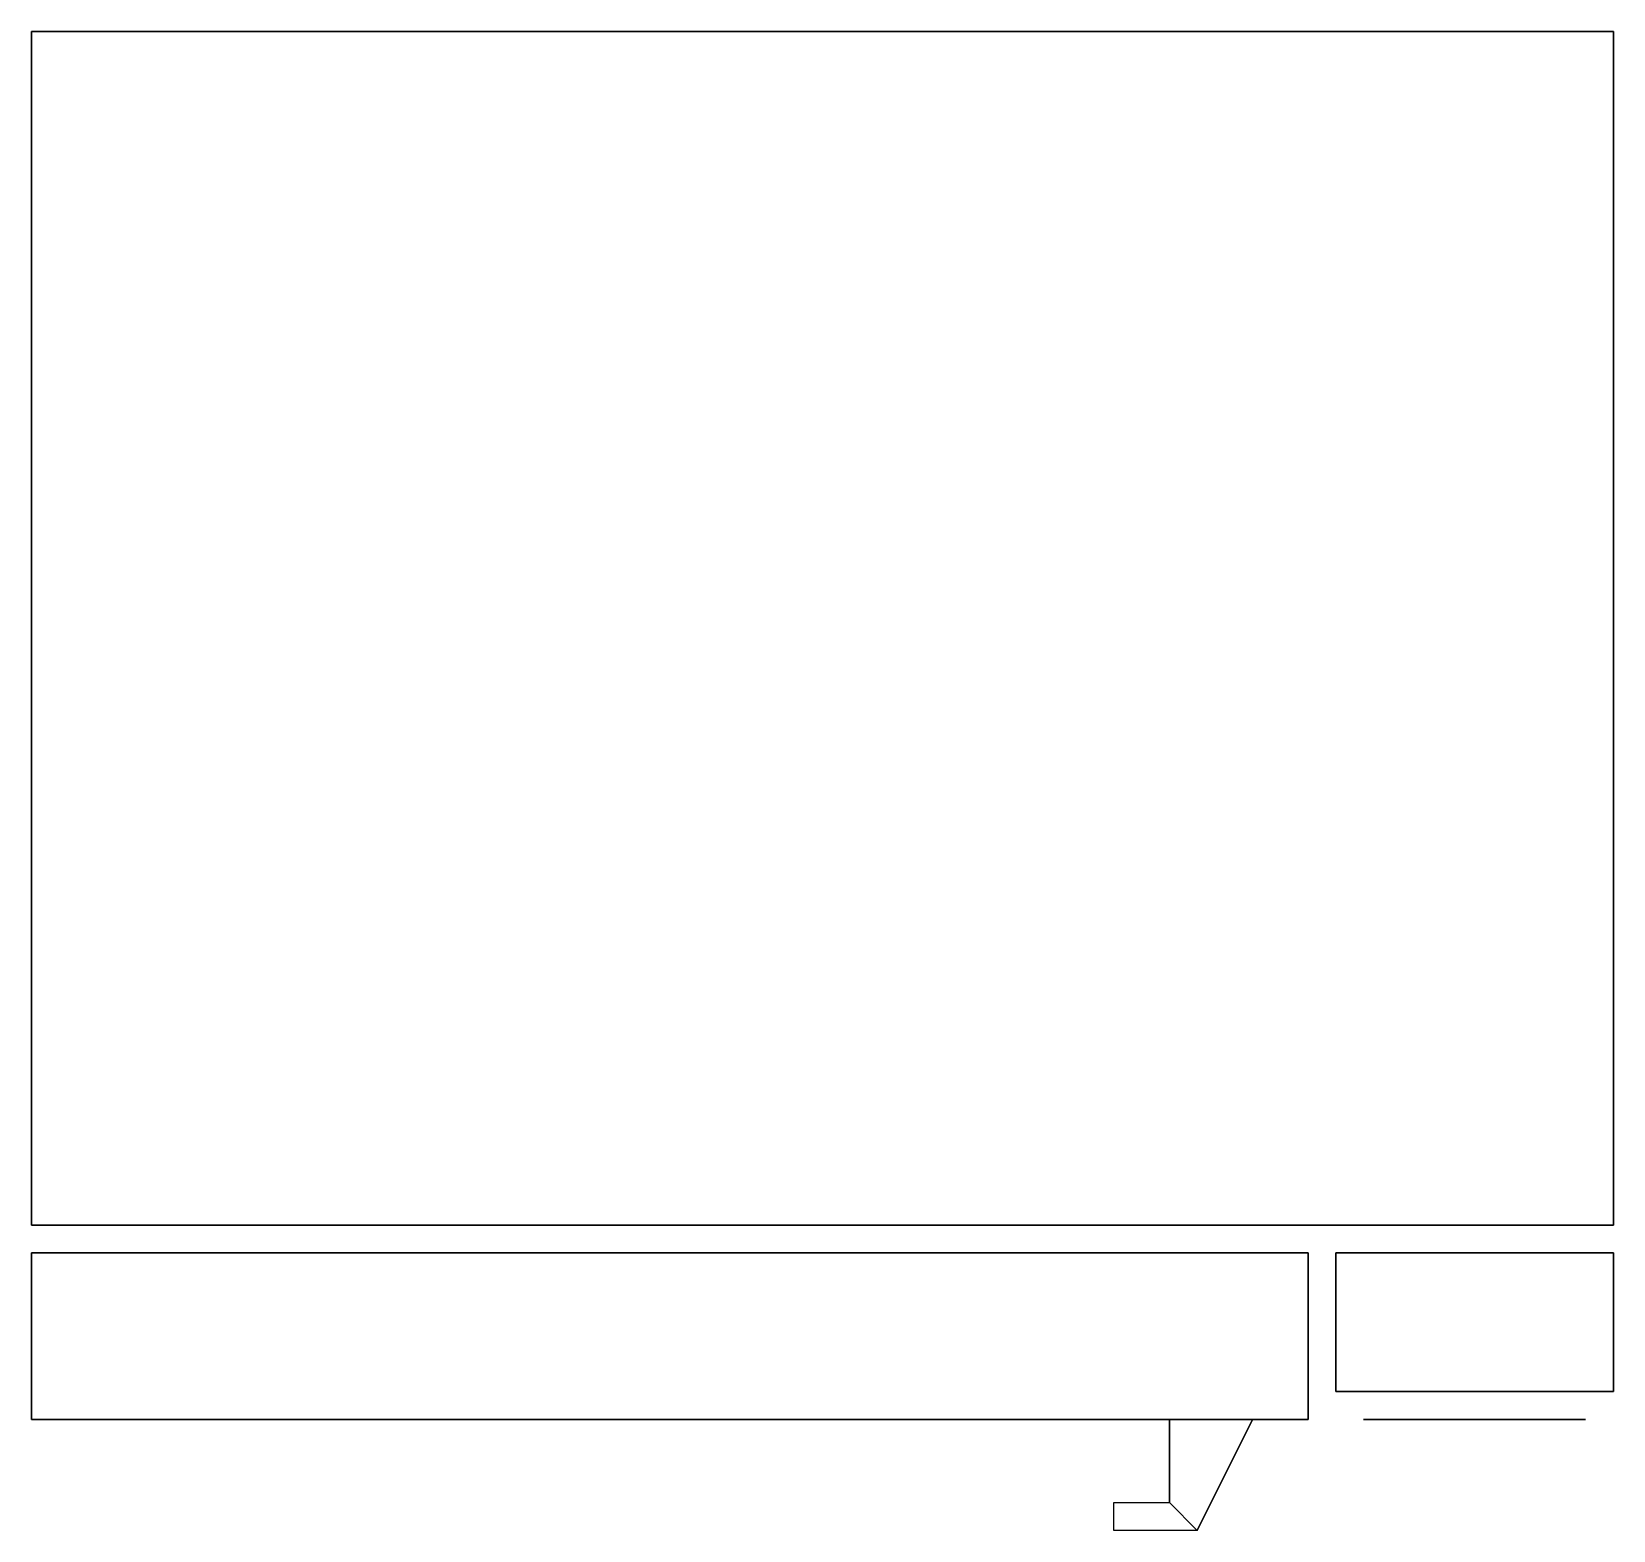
# Model space of a CAD drawing. Extents: x -0.07 to 0.5, y -0.54 to 0.
import ezdxf

# ---------------------------------------------------------------- set-up
doc = ezdxf.new("R2010")
doc.units = 0
doc.header["$MEASUREMENT"] = 0
doc.layers.add('MICRO-OND', color=8, linetype='CONTINUOUS')

msp = doc.modelspace()

# ---------------------------------------------------------------- linework, layer by layer
at = {"layer": 'MICRO-OND', "color": 251, "extrusion": (0, -1, 0), "elevation": 0.49}
msp.add_lwpolyline([(0.41, 0.3), (0.41, 0.28), (0.49, 0.28), (0.49, 0.3), (0.41, 0.3)], dxfattribs=at)
at = {"layer": 'MICRO-OND', "color": 12, "extrusion": (0, -1, 0), "elevation": 0.49}
msp.add_lwpolyline([(0.41, 0.04), (0.49, 0.04), (0.49, 0.16), (0.41, 0.16), (0.41, 0.04)], dxfattribs=at)
at = {"layer": 'MICRO-OND', "color": 251, "elevation": 0.1}
msp.add_lwpolyline([(0.37, -0.5), (0.35, -0.54), (0.32, -0.54), (0.32, -0.53), (0.34, -0.53), (0.34, -0.5)], dxfattribs=at)
at = {"layer": 'MICRO-OND', "color": 12, "extrusion": (0, -1, 0)}
msp.add_circle((0.45, 0.22, 0.49), 0.03, dxfattribs=at)
at = {"layer": 'MICRO-OND', "color": 251}
msp.add_3dface([(0.37, -0.5, 0.3), (0.34, -0.5, 0.3), (0.34, -0.53, 0.3), (0.35, -0.54, 0.3)], dxfattribs=at)
at = {"layer": 'MICRO-OND'}
for points in [[(0.41, -0.5, 0.3), (0.49, -0.5, 0.3), (0.49, -0.5, 0.28), (0.41, -0.5, 0.28)], [(0.34, -0.53, 0.3), (0.35, -0.54, 0.3), (0.32, -0.54, 0.3), (0.32, -0.53, 0.3)]]:
    msp.add_3dface(points, dxfattribs=at)

# ---------------------------------------------------------------- meshes
mesh = msp.add_polymesh((6, 3), dxfattribs=at)
for k, corner in enumerate([(-0.07, -0.43, -0.08), (0.5, -0.43, -0.08), (0.5, -0.43, -0.08), (-0.07, 0, -0.08), (0.5, 0, -0.08), (0.5, 0, -0.08), (-0.07, 0, 0.32), (0.5, 0, 0.32), (0.5, 0, -0.08), (-0.07, -0.43, 0.32), (0.5, -0.43, 0.32), (0.5, -0.43, -0.08), (-0.07, -0.43, 0.32), (-0.07, -0.43, 0.32), (-0.07, -0.43, -0.08), (-0.07, 0, 0.32), (-0.07, 0, 0.32), (-0.07, 0, -0.08)]):
    mesh.set_mesh_vertex(divmod(k, 3), corner)
mesh = msp.add_polymesh((6, 3), dxfattribs=at)
for k, corner in enumerate([(0.39, -0.5, -0.06), (0.39, -0.44, -0.06), (0.39, -0.44, -0.06), (-0.07, -0.5, -0.06), (-0.07, -0.44, -0.06), (-0.07, -0.44, -0.06), (-0.07, -0.5, 0.32), (-0.07, -0.44, 0.32), (-0.07, -0.44, -0.06), (0.39, -0.5, 0.32), (0.39, -0.44, 0.32), (0.39, -0.44, -0.06), (0.39, -0.5, 0.32), (0.39, -0.5, 0.32), (0.39, -0.5, -0.06), (-0.07, -0.5, 0.32), (-0.07, -0.5, 0.32), (-0.07, -0.5, -0.06)]):
    mesh.set_mesh_vertex(divmod(k, 3), corner)
mesh = msp.add_polymesh((6, 3), dxfattribs=at)
for k, corner in enumerate([(0.5, -0.49, -0.06), (0.5, -0.44, -0.06), (0.5, -0.44, -0.06), (0.4, -0.49, -0.06), (0.4, -0.44, -0.06), (0.4, -0.44, -0.06), (0.4, -0.49, 0.32), (0.4, -0.44, 0.32), (0.4, -0.44, -0.06), (0.5, -0.49, 0.32), (0.5, -0.44, 0.32), (0.5, -0.44, -0.06), (0.5, -0.49, 0.32), (0.5, -0.49, 0.32), (0.5, -0.49, -0.06), (0.4, -0.49, 0.32), (0.4, -0.49, 0.32), (0.4, -0.49, -0.06)]):
    mesh.set_mesh_vertex(divmod(k, 3), corner)

doc.saveas('drawing.dxf')
